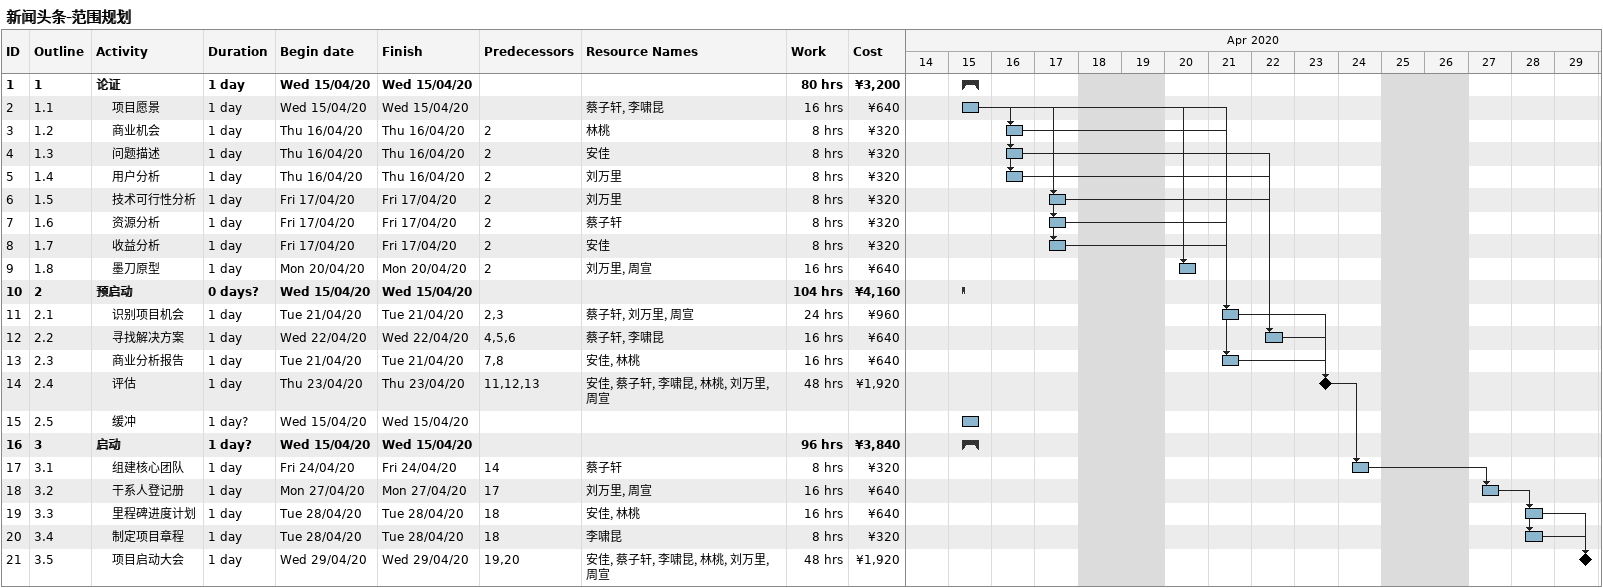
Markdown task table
新闻头条-范围规划

| ID | WBS | Task | Duration | Start | Finish | Predecessors | Resources | Work (h) | Cost (¥) |
|---|---|---|---|---|---|---|---|---|---|
| 1 | 1 | **论证** | 1d | 2020-04-15 | 2020-04-15 |  |  | 80 | 3200 |
| 2 | 1.1 | 项目愿景 | 1d | 2020-04-15 | 2020-04-15 |  | 蔡子轩, 李啸昆 | 16 | 640 |
| 3 | 1.2 | 商业机会 | 1d | 2020-04-16 | 2020-04-16 | 2 | 林桃 | 8 | 320 |
| 4 | 1.3 | 问题描述 | 1d | 2020-04-16 | 2020-04-16 | 2 | 安佳 | 8 | 320 |
| 5 | 1.4 | 用户分析 | 1d | 2020-04-16 | 2020-04-16 | 2 | 刘万里 | 8 | 320 |
| 6 | 1.5 | 技术可行性分析 | 1d | 2020-04-17 | 2020-04-17 | 2 | 刘万里 | 8 | 320 |
| 7 | 1.6 | 资源分析 | 1d | 2020-04-17 | 2020-04-17 | 2 | 蔡子轩 | 8 | 320 |
| 8 | 1.7 | 收益分析 | 1d | 2020-04-17 | 2020-04-17 | 2 | 安佳 | 8 | 320 |
| 9 | 1.8 | 墨刀原型 | 1d | 2020-04-20 | 2020-04-20 | 2 | 刘万里, 周宣 | 16 | 640 |
| 10 | 2 | **预启动** | 0d? | 2020-04-15 | 2020-04-15 |  |  | 104 | 4160 |
| 11 | 2.1 | 识别项目机会 | 1d | 2020-04-21 | 2020-04-21 | 2, 3 | 蔡子轩, 刘万里, 周宣 | 24 | 960 |
| 12 | 2.2 | 寻找解决方案 | 1d | 2020-04-22 | 2020-04-22 | 4, 5, 6 | 蔡子轩, 李啸昆 | 16 | 640 |
| 13 | 2.3 | 商业分析报告 | 1d | 2020-04-21 | 2020-04-21 | 7, 8 | 安佳, 林桃 | 16 | 640 |
| 14 | 2.4 | 评估 | 1d | 2020-04-23 | 2020-04-23 | 11, 12, 13 | 安佳, 蔡子轩, 李啸昆, 林桃, 刘万里, 周宣 | 48 | 1920 |
| 15 | 2.5 | 缓冲 | 1d? | 2020-04-15 | 2020-04-15 |  |  |  |  |
| 16 | 3 | **启动** | 1d? | 2020-04-15 | 2020-04-15 |  |  | 96 | 3840 |
| 17 | 3.1 | 组建核心团队 | 1d | 2020-04-24 | 2020-04-24 | 14 | 蔡子轩 | 8 | 320 |
| 18 | 3.2 | 干系人登记册 | 1d | 2020-04-27 | 2020-04-27 | 17 | 刘万里, 周宣 | 16 | 640 |
| 19 | 3.3 | 里程碑进度计划 | 1d | 2020-04-28 | 2020-04-28 | 18 | 安佳, 林桃 | 16 | 640 |
| 20 | 3.4 | 制定项目章程 | 1d | 2020-04-28 | 2020-04-28 | 18 | 李啸昆 | 8 | 320 |
| 21 | 3.5 | 项目启动大会 | 1d | 2020-04-29 | 2020-04-29 | 19, 20 | 安佳, 蔡子轩, 李啸昆, 林桃, 刘万里, 周宣 | 48 | 1920 |
